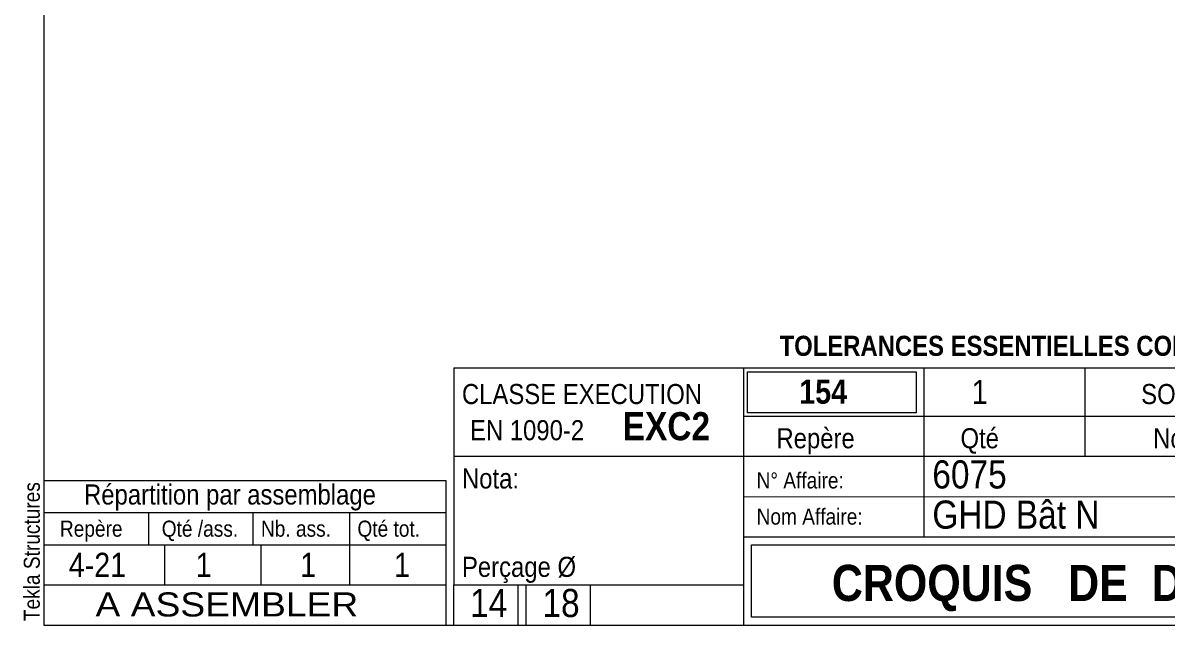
# Model space of a CAD drawing. Header units: millimetres. Extents: x 2 to 287, y 5 to 195.
# Drawn here: x 2.4 to 144.7, y 5 to 79.9 of the extents above; entities that cross this region are included whole.
import ezdxf

# ---------------------------------------------------------------- set-up
doc = ezdxf.new("R2010")
doc.units = ezdxf.units.MM
doc.layers.add('Autre type objet', color=1, linetype='Continuous', lineweight=0)
doc.layers.add('Feuille dessin', color=5, linetype='Continuous', lineweight=0)
doc.styles.add('ARIAL', font='ARIAL.TTF')
doc.styles.add('ARIAL_BOLD', font='ARIALBD.TTF')
doc.styles.add('ARIAL_NARROW', font='ARIAL.TTF')

# ---------------------------------------------------------------- blocks, each defined once
blk = doc.blocks.new('*A8')
at = {"layer": 'Feuille dessin', "linetype": 'Continuous', "lineweight": 0}
for p, q in [((5, 195), (5, 5)), ((5, 5), (282, 5))]:
    blk.add_line(p, q, dxfattribs=at)
at = {"layer": 'Feuille dessin', "style": 'ARIAL', "width": 0.85}
blk.add_text('Tekla Structures', height=2, rotation=90, dxfattribs=at).set_placement((4.5, 5.5))
blk = doc.blocks.new('*A9')
at = {"layer": 'Autre type objet', "linetype": 'Continuous', "lineweight": 0}
for p, q in [((5, 23), (55, 23)), ((5, 23), (5, 15)), ((55, 23), (55, 15)), ((5, 19), (55, 19)), ((18, 19), (18, 15)), ((31, 19), (31, 15)), ((43, 19), (43, 15)), ((5, 15), (55, 15)), ((5, 15), (5, 10)), ((20, 15), (20, 10)), ((32, 15), (32, 10)), ((43, 15), (43, 10)), ((55, 15), (55, 10)), ((5, 10), (55, 10))]:
    blk.add_line(p, q, dxfattribs=at)
at = {"layer": 'Autre type objet', "style": 'ARIAL', "width": 0.85}
for s, height, p in [('Répartition par assemblage', 2.5, (10, 20)), ('Repère', 2, (7, 16)), ('Qté /ass.', 2, (19.663086, 16)), ('Nb. ass.', 2, (32, 16)), ('Qté tot.', 2, (44, 16)), ('4-21', 3, (8.103027, 11)), ('1', 3, (23.885986, 11)), ('1', 3, (36.889404, 11)), ('1', 3, (48.551514, 11))]:
    blk.add_text(s, height=height, dxfattribs=at).set_placement(p)
blk = doc.blocks.new('*A11')
at = {"layer": 'Autre type objet', "linetype": 'Continuous', "lineweight": 0}
for p, q in [((56, 37), (92, 37)), ((56, 37), (56, 10)), ((92, 37), (92, 10)), ((56, 26), (92, 26)), ((56, 10), (92, 10)), ((56, 5), (56, 10)), ((64, 5), (64, 10)), ((65, 5), (65, 10)), ((73, 5), (73, 10)), ((56, 5), (64, 5)), ((65, 5), (73, 5))]:
    blk.add_line(p, q, dxfattribs=at)
at = {"layer": 'Autre type objet', "width": 0.85}
for s, height, style, p in [('CLASSE EXECUTION', 2.5, 'ARIAL', (57, 32.5)), ('EXC2', 3.5, 'ARIAL_BOLD', (77, 28)), ('EN 1090-2', 2.5, 'ARIAL', (58, 28)), ('Nota:', 2.5, 'ARIAL', (57, 22)), ('Perçage Ø', 2.5, 'ARIAL', (57, 11)), ('14', 3.5, 'ARIAL_NARROW', (58.014234, 6)), ('18', 3.5, 'ARIAL_NARROW', (67.014234, 6))]:
    blk.add_text(s, height=height, dxfattribs=dict(at, style=style)).set_placement(p)
blk = doc.blocks.new('*A12')
at = {"layer": 'Autre type objet', "linetype": 'Continuous', "lineweight": 0}
for p, q in [((92, 37), (282, 37)), ((92, 37), (92, 31)), ((114.5, 31), (114.5, 37)), ((134.5, 31), (134.5, 37)), ((92.51953, 36.5), (113.5, 36.5)), ((92.51953, 31.394341), (92.51953, 36.5)), ((113.5, 36.5), (113.5, 31.394341)), ((113.5, 31.394341), (92.51953, 31.394341)), ((92, 31), (282, 31)), ((92, 31), (92, 5)), ((114.5, 16), (114.5, 31)), ((134.5, 26), (134.5, 31)), ((92, 26), (282, 26)), ((92, 21), (241.327069, 20.935451)), ((92, 16), (181, 16)), ((93, 15), (180, 15)), ((93, 6), (93, 15)), ((180, 6), (93, 6)), ((92, 5), (282, 5))]:
    blk.add_line(p, q, dxfattribs=at)
at = {"layer": 'Autre type objet', "width": 0.85}
for s, height, style, p in [('TOLERANCES ESSENTIELLES CONFORMES A LA NORME 1090-1', 2.5, 'ARIAL_BOLD', (96.5, 38.5)), ('154', 3, 'ARIAL_BOLD', (98.951496, 32.540141)), ('1', 3, 'ARIAL', (120.389893, 32.5)), ('SOLIVE', 2.5, 'ARIAL', (141.474609, 32.5)), ('Repère', 2.5, 'ARIAL', (96.112978, 27)), ('Qté', 2.5, 'ARIAL', (119, 27)), ('Nom', 2.5, 'ARIAL', (142.961426, 27)), ('6075', 3.5, 'ARIAL', (115.5, 22)), ('N° Affaire:', 2, 'ARIAL', (93.640566, 22)), ('GHD Bât N', 3.5, 'ARIAL', (115.5, 17)), ('Nom Affaire:', 2, 'ARIAL', (93.640566, 17.5)), ('CROQUIS   DE  DEBIT', 4.5, 'ARIAL_BOLD', (103, 8))]:
    blk.add_text(s, height=height, dxfattribs=dict(at, style=style)).set_placement(p)
blk = doc.blocks.new('*A13')
at = {"layer": 'Autre type objet', "linetype": 'Continuous', "lineweight": 0}
for p, q in [((5, 10), (55, 10)), ((5, 10), (5, 5)), ((55, 10), (55, 5)), ((5, 5), (55, 5))]:
    blk.add_line(p, q, dxfattribs=at)
at = {"layer": 'Autre type objet', "style": 'ARIAL', "width": 1.105}
blk.add_text('A ASSEMBLER', height=3, dxfattribs=at).set_placement((11.423651, 6.073465))

msp = doc.modelspace()

# ---------------------------------------------------------------- block references
at = {"lineweight": 0}
for name in ['*A8', '*A12', '*A11', '*A9', '*A13']:
    msp.add_blockref(name, (0, 0), dxfattribs=at)

doc.saveas('drawing.dxf')
